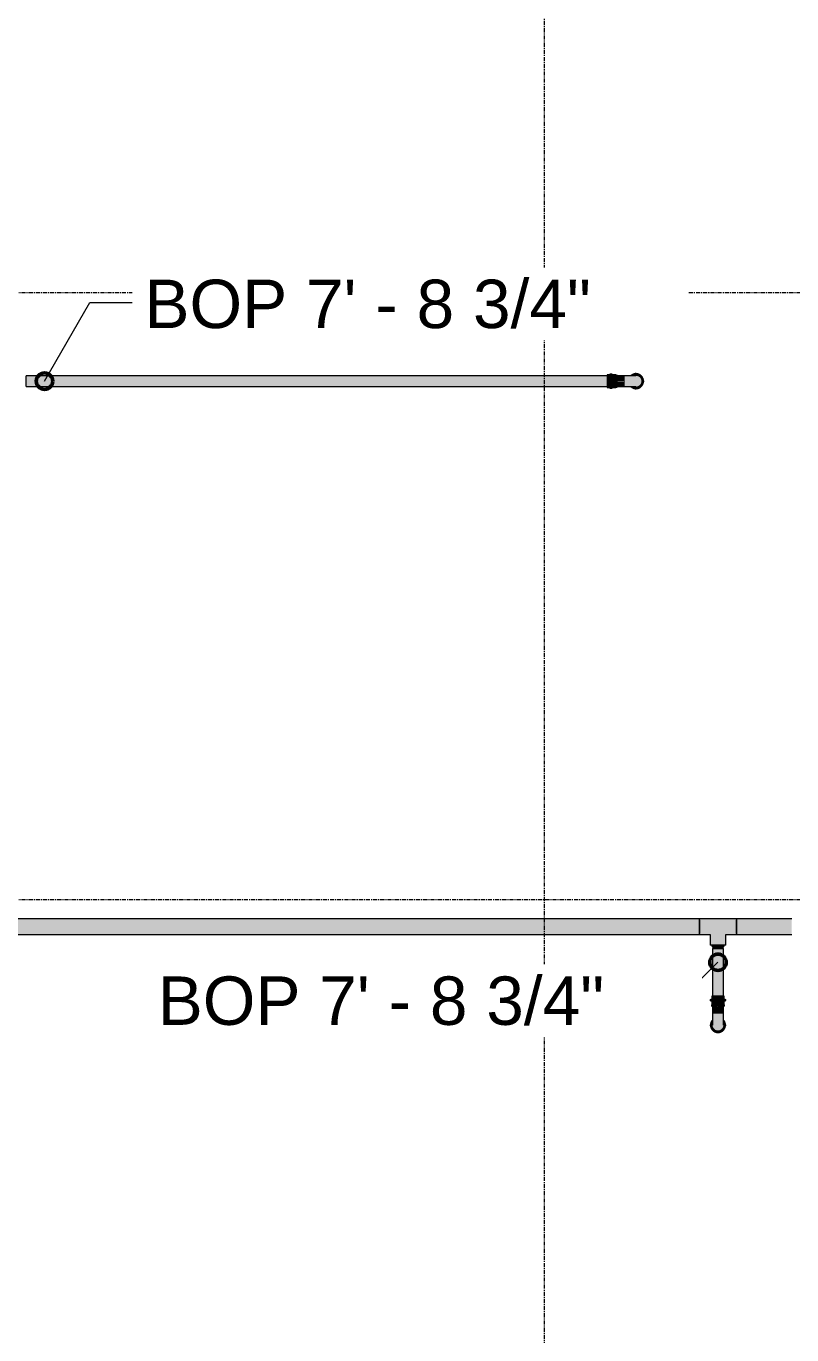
# Model space of a CAD drawing. Header units: inches. Extents: x -3679 to 241, y -496 to 1784.
# Drawn here: x -3004.2 to -2910.8, y 146 to 305.5 of the extents above; entities that cross this region are included whole.
import ezdxf

# ---------------------------------------------------------------- set-up
doc = ezdxf.new("R2010")
doc.units = ezdxf.units.IN
doc.header["$MEASUREMENT"] = 0
doc.linetypes.add('Grid Line', pattern=[0.875, 0.5, -0.125, 0.125, -0.125])
for name, color, linetype, lineweight in [('G-ANNO-DIMS', 251, 'Continuous', 9), ('P-PIPE', 1, 'Continuous', 9), ('P-PIPE-CNTR', 1, 'Continuous', 9), ('S-GRID', 8, 'Continuous', 9)]:
    doc.layers.add(name, color=color, linetype=linetype, lineweight=lineweight)
doc.styles.add('Arial_1', font='arial.ttf', dxfattribs={"height": 5.901198})

# ---------------------------------------------------------------- blocks, each defined once
blk = doc.blocks.new('Victaulic-VicPress316-Elbow 90-45deg Style P568_P571 - Standard-V31-LOWER PARKING')
at = {"layer": 'P-PIPE'}
for points in [[(-3300.48, 461.12), (-3300.48, 461.37), (-3300.5, 461.41), (-3300.56, 461.63), (-3300.58, 461.74), (-3300.49, 462.09), (-3300.36, 462.28), (-3300.17, 462.41), (-3300.11, 462.44), (-3299.93, 462.48), (-3299.85, 462.49), (-3299.82, 462.51), (-3299.82, 462.58), (-3300.15, 462.59), (-3300.44, 462.41), (-3300.57, 462.26), (-3300.67, 462.08), (-3300.68, 461.92), (-3300.73, 461.74), (-3300.71, 461.58), (-3300.67, 461.41), (-3300.57, 461.23), (-3300.48, 461.12)], [(-3299.16, 461.12), (-3299.06, 461.23), (-3298.97, 461.41), (-3298.96, 461.56), (-3298.91, 461.74), (-3298.92, 461.9), (-3298.97, 462.08), (-3299.06, 462.26), (-3299.2, 462.41), (-3299.49, 462.59), (-3299.65, 462.64), (-3299.82, 462.65), (-3299.82, 462.51), (-3299.77, 462.49), (-3299.64, 462.48), (-3299.45, 462.4), (-3299.28, 462.28), (-3299.14, 462.08), (-3299.07, 461.86), (-3299.05, 461.74), (-3299.16, 461.3), (-3299.16, 461.13)], [(-3300.48, 461.37), (-3300.46, 461.86), (-3300.4, 462.03), (-3300.34, 462.14), (-3300.28, 462.21), (-3300.21, 462.27), (-3300.11, 462.33), (-3299.97, 462.38), (-3299.93, 462.39), (-3299.82, 462.4), (-3299.82, 462.51), (-3299.86, 462.49), (-3299.98, 462.48), (-3300.17, 462.41), (-3300.36, 462.28), (-3300.49, 462.09), (-3300.54, 461.96), (-3300.58, 461.74), (-3300.54, 461.52), (-3300.49, 461.39)], [(-3300.15, 460.35), (-3299.82, 460.35), (-3299.82, 462.4), (-3299.93, 462.39), (-3300.04, 462.36), (-3300.15, 462.31), (-3300.24, 462.25), (-3300.32, 462.17), (-3300.4, 462.03), (-3300.44, 461.97), (-3300.47, 461.86), (-3300.48, 461.62), (-3300.47, 460.35), (-3300.24, 460.35)], [(-3299.16, 461.37), (-3299.13, 461.44), (-3299.1, 461.52), (-3299.05, 461.74), (-3299.1, 461.97), (-3299.14, 462.09), (-3299.31, 462.31), (-3299.46, 462.41), (-3299.5, 462.43), (-3299.65, 462.48), (-3299.78, 462.49), (-3299.82, 462.49), (-3299.82, 462.4), (-3299.66, 462.38), (-3299.52, 462.33), (-3299.42, 462.27), (-3299.35, 462.2), (-3299.28, 462.11), (-3299.22, 462.02), (-3299.18, 461.89), (-3299.17, 461.86), (-3299.16, 461.4)], [(-3299.31, 460.35), (-3299.16, 460.35), (-3299.17, 461.86), (-3299.21, 461.99), (-3299.25, 462.07), (-3299.31, 462.17), (-3299.42, 462.27), (-3299.5, 462.32), (-3299.59, 462.36), (-3299.7, 462.39), (-3299.82, 462.39), (-3299.82, 460.35), (-3299.39, 460.35)], [(-3299.98, 459.3), (-3299.82, 459.3), (-3299.83, 459.52), (-3299.99, 459.49), (-3300.17, 459.5), (-3300.25, 459.5), (-3300.29, 459.52), (-3300.41, 459.49), (-3300.46, 459.5), (-3300.48, 459.52), (-3300.54, 459.44), (-3300.57, 459.37), (-3300.57, 459.3), (-3300.06, 459.3)], [(-3300.45, 459.49), (-3300.33, 459.51), (-3300.28, 459.52), (-3300.25, 459.5), (-3300.05, 459.5), (-3299.98, 459.49), (-3299.82, 459.52), (-3299.82, 460.35), (-3300.48, 460.35), (-3300.46, 459.5), (-3300.45, 459.49)], [(-3299.24, 459.49), (-3299.17, 459.5), (-3299.16, 459.52), (-3299.17, 460.35), (-3299.82, 460.35), (-3299.8, 459.52), (-3299.64, 459.49), (-3299.46, 459.5), (-3299.39, 459.5), (-3299.34, 459.52), (-3299.25, 459.49)], [(-3299.62, 459.3), (-3299.05, 459.3), (-3299.06, 459.38), (-3299.16, 459.52), (-3299.2, 459.49), (-3299.29, 459.5), (-3299.36, 459.52), (-3299.39, 459.5), (-3299.59, 459.5), (-3299.7, 459.5), (-3299.82, 459.52), (-3299.82, 459.3), (-3299.65, 459.3)], [(-3300.53, 458.56), (-3299.82, 458.56), (-3299.82, 458.85), (-3300.58, 458.85), (-3300.68, 458.8), (-3300.73, 458.71), (-3300.67, 458.61), (-3300.58, 458.56), (-3300.53, 458.56)], [(-3300.44, 458.85), (-3299.82, 458.85), (-3299.82, 459.3), (-3300.58, 459.3), (-3300.57, 458.85), (-3300.47, 458.85)], [(-3300.58, 458.22), (-3299.82, 458.22), (-3299.82, 458.56), (-3300.58, 458.56)], [(-3299.19, 458.85), (-3299.05, 458.85), (-3299.06, 459.3), (-3299.82, 459.3), (-3299.82, 458.85), (-3299.22, 458.85)], [(-3299.35, 458.56), (-3299.05, 458.56), (-3298.95, 458.61), (-3298.91, 458.71), (-3298.97, 458.81), (-3299.05, 458.85), (-3299.82, 458.85), (-3299.82, 458.56), (-3299.37, 458.56)], [(-3299.22, 458.22), (-3299.05, 458.22), (-3299.06, 458.56), (-3299.82, 458.56), (-3299.82, 458.22), (-3299.28, 458.22)]]:
    blk.add_hatch(color=256, dxfattribs=at).paths.add_polyline_path(points, flags=0)
for p, q in [((-3300.48, 460.35), (-3300.48, 459.46)), ((-3299.16, 459.46), (-3299.16, 460.35)), ((-3300.58, 459.3), (-3300.58, 458.85)), ((-3299.82, 458.85), (-3300.58, 458.85)), ((-3300.58, 458.56), (-3300.58, 458.22)), ((-3299.82, 458.56), (-3300.58, 458.56)), ((-3300.58, 458.22), (-3299.82, 458.22)), ((-3299.05, 458.85), (-3299.82, 458.85)), ((-3299.05, 458.56), (-3299.82, 458.56)), ((-3299.82, 458.22), (-3299.05, 458.22)), ((-3299.05, 458.85), (-3299.05, 459.3)), ((-3299.05, 458.22), (-3299.05, 458.56))]:
    blk.add_line(p, q, dxfattribs=at)
at = {"layer": 'P-PIPE', "flags": 128}
for points in [[(-3299.82, 462.65), (-3299.85, 462.65), (-3299.89, 462.65), (-3299.93, 462.65), (-3299.96, 462.64), (-3300, 462.64), (-3300.03, 462.63), (-3300.07, 462.62), (-3300.1, 462.61), (-3300.14, 462.6), (-3300.17, 462.58), (-3300.21, 462.57), (-3300.24, 462.55), (-3300.27, 462.53), (-3300.3, 462.52), (-3300.33, 462.5), (-3300.36, 462.47), (-3300.39, 462.45), (-3300.42, 462.43), (-3300.45, 462.4), (-3300.47, 462.38), (-3300.5, 462.35), (-3300.52, 462.32), (-3300.54, 462.3), (-3300.56, 462.27), (-3300.58, 462.24), (-3300.6, 462.2), (-3300.62, 462.17), (-3300.64, 462.14), (-3300.65, 462.11), (-3300.67, 462.07), (-3300.68, 462.04), (-3300.69, 462), (-3300.7, 461.97), (-3300.71, 461.93), (-3300.72, 461.9), (-3300.72, 461.86), (-3300.73, 461.83), (-3300.73, 461.79), (-3300.73, 461.75), (-3300.73, 461.72), (-3300.73, 461.68), (-3300.72, 461.64), (-3300.72, 461.61), (-3300.71, 461.57), (-3300.71, 461.54), (-3300.7, 461.5), (-3300.69, 461.47), (-3300.67, 461.43), (-3300.66, 461.4), (-3300.65, 461.36), (-3300.63, 461.33), (-3300.61, 461.3), (-3300.6, 461.27), (-3300.58, 461.24), (-3300.55, 461.21), (-3300.53, 461.18), (-3300.51, 461.15), (-3300.49, 461.12)], [(-3299.16, 461.11), (-3299.14, 461.13), (-3299.11, 461.16), (-3299.09, 461.19), (-3299.07, 461.22), (-3299.05, 461.25), (-3299.03, 461.28), (-3299.01, 461.31), (-3299, 461.35), (-3298.98, 461.38), (-3298.97, 461.41), (-3298.96, 461.45), (-3298.94, 461.48), (-3298.93, 461.52), (-3298.93, 461.55), (-3298.92, 461.59), (-3298.91, 461.62), (-3298.91, 461.66), (-3298.91, 461.7), (-3298.91, 461.73), (-3298.91, 461.77), (-3298.91, 461.81), (-3298.91, 461.84), (-3298.92, 461.88), (-3298.92, 461.91), (-3298.93, 461.95), (-3298.94, 461.99), (-3298.95, 462.02), (-3298.96, 462.05), (-3298.97, 462.09), (-3298.99, 462.12), (-3299, 462.16), (-3299.02, 462.19), (-3299.04, 462.22), (-3299.06, 462.25), (-3299.08, 462.28), (-3299.1, 462.31), (-3299.13, 462.34), (-3299.15, 462.36), (-3299.18, 462.39), (-3299.2, 462.42), (-3299.23, 462.44), (-3299.26, 462.46), (-3299.29, 462.48), (-3299.32, 462.5), (-3299.35, 462.52), (-3299.38, 462.54), (-3299.41, 462.56), (-3299.44, 462.57), (-3299.48, 462.59), (-3299.51, 462.6), (-3299.55, 462.61), (-3299.58, 462.62), (-3299.62, 462.63), (-3299.65, 462.64), (-3299.69, 462.65), (-3299.73, 462.65), (-3299.76, 462.65), (-3299.8, 462.65), (-3299.82, 462.65)], [(-3299.82, 462.51), (-3299.85, 462.51), (-3299.88, 462.51), (-3299.91, 462.5), (-3299.94, 462.5), (-3299.97, 462.49), (-3300, 462.49), (-3300.03, 462.48), (-3300.06, 462.47), (-3300.09, 462.46), (-3300.12, 462.45), (-3300.14, 462.44), (-3300.17, 462.42), (-3300.2, 462.41), (-3300.22, 462.39), (-3300.25, 462.38), (-3300.28, 462.36), (-3300.3, 462.34), (-3300.32, 462.32), (-3300.35, 462.3), (-3300.37, 462.28), (-3300.39, 462.25), (-3300.41, 462.23), (-3300.43, 462.21), (-3300.45, 462.18), (-3300.46, 462.16), (-3300.48, 462.13), (-3300.49, 462.1), (-3300.51, 462.08), (-3300.52, 462.05), (-3300.53, 462.02), (-3300.54, 461.99), (-3300.55, 461.96), (-3300.56, 461.93), (-3300.57, 461.9), (-3300.57, 461.87), (-3300.58, 461.84), (-3300.58, 461.81), (-3300.58, 461.78), (-3300.58, 461.75), (-3300.58, 461.72), (-3300.58, 461.69), (-3300.58, 461.66), (-3300.58, 461.63), (-3300.57, 461.6), (-3300.56, 461.57), (-3300.56, 461.54), (-3300.55, 461.51), (-3300.54, 461.48), (-3300.53, 461.45), (-3300.51, 461.42), (-3300.5, 461.4), (-3300.49, 461.37), (-3300.48, 461.35)], [(-3300.48, 461.74), (-3300.48, 461.74), (-3300.48, 461.74), (-3300.48, 461.73), (-3300.48, 461.73), (-3300.48, 461.72), (-3300.48, 461.7), (-3300.48, 461.69), (-3300.48, 461.67), (-3300.48, 461.65), (-3300.48, 461.63), (-3300.48, 461.61), (-3300.48, 461.59), (-3300.48, 461.56), (-3300.48, 461.53), (-3300.48, 461.5), (-3300.48, 461.47), (-3300.48, 461.43), (-3300.48, 461.4), (-3300.48, 461.36), (-3300.48, 461.32), (-3300.48, 461.28), (-3300.48, 461.24), (-3300.48, 461.19), (-3300.48, 461.15), (-3300.48, 461.1), (-3300.48, 461.05), (-3300.48, 461.01), (-3300.48, 460.96), (-3300.48, 460.91), (-3300.48, 460.85), (-3300.48, 460.8), (-3300.48, 460.75), (-3300.48, 460.7), (-3300.48, 460.64), (-3300.48, 460.59), (-3300.48, 460.53), (-3300.48, 460.48), (-3300.48, 460.42), (-3300.48, 460.36), (-3300.48, 460.35)], [(-3299.16, 461.35), (-3299.14, 461.38), (-3299.13, 461.41), (-3299.11, 461.44), (-3299.1, 461.47), (-3299.09, 461.49), (-3299.08, 461.52), (-3299.08, 461.55), (-3299.07, 461.58), (-3299.06, 461.61), (-3299.06, 461.64), (-3299.05, 461.67), (-3299.05, 461.7), (-3299.05, 461.73), (-3299.05, 461.77), (-3299.05, 461.8), (-3299.06, 461.83), (-3299.06, 461.86), (-3299.06, 461.89), (-3299.07, 461.92), (-3299.08, 461.95), (-3299.09, 461.98), (-3299.1, 462.01), (-3299.11, 462.03), (-3299.12, 462.06), (-3299.13, 462.09), (-3299.15, 462.12), (-3299.16, 462.14), (-3299.18, 462.17), (-3299.2, 462.19), (-3299.22, 462.22), (-3299.24, 462.24), (-3299.26, 462.26), (-3299.28, 462.29), (-3299.3, 462.31), (-3299.32, 462.33), (-3299.35, 462.35), (-3299.37, 462.37), (-3299.4, 462.38), (-3299.42, 462.4), (-3299.45, 462.41), (-3299.48, 462.43), (-3299.5, 462.44), (-3299.53, 462.45), (-3299.56, 462.47), (-3299.59, 462.47), (-3299.62, 462.48), (-3299.65, 462.49), (-3299.68, 462.5), (-3299.71, 462.5), (-3299.74, 462.51), (-3299.77, 462.51), (-3299.8, 462.51), (-3299.82, 462.51)], [(-3299.16, 460.35), (-3299.16, 460.41), (-3299.16, 460.46), (-3299.16, 460.52), (-3299.16, 460.57), (-3299.16, 460.63), (-3299.16, 460.68), (-3299.16, 460.73), (-3299.16, 460.79), (-3299.16, 460.84), (-3299.16, 460.89), (-3299.16, 460.94), (-3299.16, 460.99), (-3299.16, 461.04), (-3299.16, 461.09), (-3299.16, 461.14), (-3299.16, 461.18), (-3299.16, 461.23), (-3299.16, 461.27), (-3299.16, 461.31), (-3299.16, 461.35), (-3299.16, 461.39), (-3299.16, 461.42), (-3299.16, 461.46), (-3299.16, 461.49), (-3299.16, 461.52), (-3299.16, 461.55), (-3299.16, 461.58), (-3299.16, 461.6), (-3299.16, 461.63), (-3299.16, 461.65), (-3299.16, 461.67), (-3299.16, 461.68), (-3299.16, 461.7), (-3299.16, 461.71), (-3299.16, 461.72), (-3299.16, 461.73), (-3299.16, 461.74), (-3299.16, 461.74), (-3299.16, 461.74), (-3299.16, 461.74)], [(-3300.58, 459.3), (-3300.58, 459.31), (-3300.58, 459.33), (-3300.58, 459.34), (-3300.58, 459.35), (-3300.58, 459.36), (-3300.58, 459.37), (-3300.57, 459.38), (-3300.57, 459.39), (-3300.57, 459.4), (-3300.56, 459.41), (-3300.56, 459.42), (-3300.55, 459.43), (-3300.55, 459.44), (-3300.54, 459.45), (-3300.54, 459.46), (-3300.53, 459.47), (-3300.52, 459.48), (-3300.52, 459.48), (-3300.51, 459.49), (-3300.5, 459.5), (-3300.49, 459.51), (-3300.49, 459.51), (-3300.48, 459.52), (-3300.48, 459.52)], [(-3299.16, 459.52), (-3299.15, 459.52), (-3299.14, 459.51), (-3299.14, 459.5), (-3299.13, 459.49), (-3299.12, 459.48), (-3299.11, 459.48), (-3299.11, 459.47), (-3299.1, 459.46), (-3299.09, 459.45), (-3299.09, 459.44), (-3299.08, 459.43), (-3299.08, 459.42), (-3299.07, 459.41), (-3299.07, 459.4), (-3299.07, 459.39), (-3299.06, 459.38), (-3299.06, 459.37), (-3299.06, 459.36), (-3299.05, 459.35), (-3299.05, 459.34), (-3299.05, 459.33), (-3299.05, 459.32), (-3299.05, 459.31), (-3299.05, 459.3)], [(-3300.58, 458.56), (-3300.59, 458.56), (-3300.6, 458.56), (-3300.6, 458.56), (-3300.61, 458.56), (-3300.61, 458.56), (-3300.62, 458.57), (-3300.62, 458.57), (-3300.63, 458.57), (-3300.64, 458.57), (-3300.64, 458.57), (-3300.65, 458.58), (-3300.65, 458.58), (-3300.66, 458.58), (-3300.66, 458.58), (-3300.67, 458.59), (-3300.67, 458.59), (-3300.68, 458.59), (-3300.68, 458.6), (-3300.68, 458.6), (-3300.69, 458.61), (-3300.69, 458.61), (-3300.7, 458.61), (-3300.7, 458.62), (-3300.7, 458.62), (-3300.71, 458.63), (-3300.71, 458.63), (-3300.71, 458.64), (-3300.72, 458.64), (-3300.72, 458.65), (-3300.72, 458.65), (-3300.72, 458.66), (-3300.72, 458.67), (-3300.73, 458.67), (-3300.73, 458.68), (-3300.73, 458.68), (-3300.73, 458.69), (-3300.73, 458.69), (-3300.73, 458.7), (-3300.73, 458.71), (-3300.73, 458.71), (-3300.73, 458.72), (-3300.73, 458.72), (-3300.73, 458.73), (-3300.73, 458.73), (-3300.73, 458.74), (-3300.72, 458.75), (-3300.72, 458.75), (-3300.72, 458.76), (-3300.72, 458.76), (-3300.72, 458.77), (-3300.71, 458.77), (-3300.71, 458.78), (-3300.71, 458.78), (-3300.71, 458.79), (-3300.7, 458.79), (-3300.7, 458.8), (-3300.69, 458.8), (-3300.69, 458.81), (-3300.69, 458.81), (-3300.68, 458.81), (-3300.68, 458.82), (-3300.67, 458.82), (-3300.67, 458.83), (-3300.66, 458.83), (-3300.66, 458.83), (-3300.65, 458.83), (-3300.65, 458.84), (-3300.64, 458.84), (-3300.64, 458.84), (-3300.63, 458.84), (-3300.63, 458.85), (-3300.62, 458.85), (-3300.62, 458.85), (-3300.61, 458.85), (-3300.6, 458.85), (-3300.6, 458.85), (-3300.59, 458.85), (-3300.59, 458.85), (-3300.58, 458.85)], [(-3299.82, 458.85), (-3299.85, 458.85), (-3299.88, 458.85), (-3299.91, 458.85), (-3299.94, 458.85), (-3299.97, 458.85), (-3300, 458.85), (-3300.03, 458.85), (-3300.06, 458.85), (-3300.09, 458.85), (-3300.12, 458.85), (-3300.14, 458.85), (-3300.17, 458.85), (-3300.2, 458.85), (-3300.22, 458.85), (-3300.25, 458.85), (-3300.28, 458.85), (-3300.3, 458.85), (-3300.32, 458.85), (-3300.35, 458.85), (-3300.37, 458.85), (-3300.39, 458.85), (-3300.41, 458.85), (-3300.43, 458.85), (-3300.45, 458.85), (-3300.46, 458.85), (-3300.48, 458.85), (-3300.49, 458.85), (-3300.51, 458.85), (-3300.52, 458.85), (-3300.53, 458.85), (-3300.54, 458.85), (-3300.55, 458.85), (-3300.56, 458.85), (-3300.57, 458.85), (-3300.57, 458.85), (-3300.58, 458.85), (-3300.58, 458.85), (-3300.58, 458.85), (-3300.58, 458.85), (-3300.58, 458.85)], [(-3300.58, 458.85), (-3300.58, 458.85), (-3300.58, 458.85), (-3300.58, 458.85), (-3300.57, 458.85), (-3300.57, 458.85), (-3300.56, 458.85), (-3300.55, 458.85), (-3300.55, 458.85)], [(-3300.54, 458.56), (-3300.55, 458.56), (-3300.56, 458.56), (-3300.57, 458.56), (-3300.57, 458.56), (-3300.58, 458.56), (-3300.58, 458.56), (-3300.58, 458.56), (-3300.58, 458.56), (-3300.58, 458.56)], [(-3300.58, 458.56), (-3300.58, 458.56), (-3300.58, 458.56), (-3300.58, 458.56), (-3300.57, 458.56), (-3300.57, 458.56), (-3300.56, 458.56), (-3300.55, 458.56), (-3300.55, 458.56), (-3300.53, 458.56), (-3300.52, 458.56), (-3300.51, 458.56), (-3300.5, 458.56), (-3300.48, 458.56), (-3300.47, 458.56), (-3300.45, 458.56), (-3300.43, 458.56), (-3300.41, 458.56), (-3300.39, 458.56), (-3300.37, 458.56), (-3300.35, 458.56), (-3300.33, 458.56), (-3300.31, 458.56), (-3300.28, 458.56), (-3300.26, 458.56), (-3300.23, 458.56), (-3300.21, 458.56), (-3300.18, 458.56), (-3300.15, 458.56), (-3300.12, 458.56), (-3300.1, 458.56), (-3300.07, 458.56), (-3300.04, 458.56), (-3300.01, 458.56), (-3299.98, 458.56), (-3299.95, 458.56), (-3299.92, 458.56), (-3299.89, 458.56), (-3299.86, 458.56), (-3299.83, 458.56), (-3299.82, 458.56)], [(-3299.05, 458.85), (-3299.05, 458.85), (-3299.05, 458.85), (-3299.06, 458.85), (-3299.06, 458.85), (-3299.07, 458.85), (-3299.07, 458.85), (-3299.08, 458.85), (-3299.09, 458.85), (-3299.1, 458.85), (-3299.11, 458.85), (-3299.12, 458.85), (-3299.14, 458.85), (-3299.15, 458.85), (-3299.17, 458.85), (-3299.18, 458.85), (-3299.2, 458.85), (-3299.22, 458.85), (-3299.24, 458.85), (-3299.26, 458.85), (-3299.28, 458.85), (-3299.31, 458.85), (-3299.33, 458.85), (-3299.35, 458.85), (-3299.38, 458.85), (-3299.4, 458.85), (-3299.43, 458.85), (-3299.46, 458.85), (-3299.48, 458.85), (-3299.51, 458.85), (-3299.54, 458.85), (-3299.57, 458.85), (-3299.6, 458.85), (-3299.63, 458.85), (-3299.66, 458.85), (-3299.69, 458.85), (-3299.72, 458.85), (-3299.75, 458.85), (-3299.78, 458.85), (-3299.81, 458.85), (-3299.82, 458.85)], [(-3299.82, 458.56), (-3299.79, 458.56), (-3299.76, 458.56), (-3299.73, 458.56), (-3299.7, 458.56), (-3299.67, 458.56), (-3299.64, 458.56), (-3299.61, 458.56), (-3299.58, 458.56), (-3299.55, 458.56), (-3299.52, 458.56), (-3299.49, 458.56), (-3299.46, 458.56), (-3299.44, 458.56), (-3299.41, 458.56), (-3299.38, 458.56), (-3299.36, 458.56), (-3299.34, 458.56), (-3299.31, 458.56), (-3299.29, 458.56), (-3299.27, 458.56), (-3299.25, 458.56), (-3299.23, 458.56), (-3299.21, 458.56), (-3299.19, 458.56), (-3299.17, 458.56), (-3299.16, 458.56), (-3299.14, 458.56), (-3299.13, 458.56), (-3299.11, 458.56), (-3299.1, 458.56), (-3299.09, 458.56), (-3299.08, 458.56), (-3299.08, 458.56), (-3299.07, 458.56), (-3299.06, 458.56), (-3299.06, 458.56), (-3299.05, 458.56), (-3299.05, 458.56), (-3299.05, 458.56), (-3299.05, 458.56)], [(-3299.09, 458.85), (-3299.08, 458.85), (-3299.08, 458.85), (-3299.07, 458.85), (-3299.06, 458.85), (-3299.06, 458.85), (-3299.05, 458.85), (-3299.05, 458.85), (-3299.05, 458.85), (-3299.05, 458.85)], [(-3299.05, 458.56), (-3299.05, 458.56), (-3299.05, 458.56), (-3299.06, 458.56), (-3299.06, 458.56), (-3299.07, 458.56), (-3299.07, 458.56), (-3299.08, 458.56), (-3299.09, 458.56)], [(-3299.05, 458.85), (-3299.05, 458.85), (-3299.04, 458.85), (-3299.03, 458.85), (-3299.03, 458.85), (-3299.02, 458.85), (-3299.02, 458.85), (-3299.01, 458.85), (-3299.01, 458.84), (-3299, 458.84), (-3298.99, 458.84), (-3298.99, 458.84), (-3298.98, 458.84), (-3298.98, 458.83), (-3298.97, 458.83), (-3298.97, 458.83), (-3298.96, 458.82), (-3298.96, 458.82), (-3298.96, 458.82), (-3298.95, 458.81), (-3298.95, 458.81), (-3298.94, 458.8), (-3298.94, 458.8), (-3298.94, 458.79), (-3298.93, 458.79), (-3298.93, 458.79), (-3298.93, 458.78), (-3298.92, 458.78), (-3298.92, 458.77), (-3298.92, 458.76), (-3298.92, 458.76), (-3298.91, 458.75), (-3298.91, 458.75), (-3298.91, 458.74), (-3298.91, 458.74), (-3298.91, 458.73), (-3298.91, 458.73), (-3298.91, 458.72), (-3298.91, 458.71), (-3298.91, 458.71), (-3298.91, 458.7), (-3298.91, 458.7), (-3298.91, 458.69), (-3298.91, 458.69), (-3298.91, 458.68), (-3298.91, 458.67), (-3298.91, 458.67), (-3298.91, 458.66), (-3298.91, 458.66), (-3298.92, 458.65), (-3298.92, 458.65), (-3298.92, 458.64), (-3298.92, 458.64), (-3298.93, 458.63), (-3298.93, 458.63), (-3298.93, 458.62), (-3298.94, 458.62), (-3298.94, 458.61), (-3298.94, 458.61), (-3298.95, 458.6), (-3298.95, 458.6), (-3298.96, 458.6), (-3298.96, 458.59), (-3298.97, 458.59), (-3298.97, 458.59), (-3298.98, 458.58), (-3298.98, 458.58), (-3298.99, 458.58), (-3298.99, 458.57), (-3299, 458.57), (-3299, 458.57), (-3299.01, 458.57), (-3299.01, 458.57), (-3299.02, 458.56), (-3299.02, 458.56), (-3299.03, 458.56), (-3299.04, 458.56), (-3299.04, 458.56), (-3299.05, 458.56), (-3299.05, 458.56)]]:
    blk.add_lwpolyline(points, dxfattribs=at)

msp = doc.modelspace()

# ---------------------------------------------------------------- hatches: boundary and pattern name
at = {"layer": 'P-PIPE'}
for points in [[(-2933.34, 262.23), (-2933.34, 262.89), (-3004.17, 262.88), (-3004.17, 262.23), (-2939.7, 262.23)], [(-2933.34, 261.57), (-2933.34, 262.23), (-3004.17, 262.23), (-3004.17, 261.57), (-2939.7, 261.57)], [(-2922.06, 195.74), (-2922.06, 196.69), (-3085.57, 196.69), (-3085.57, 195.74), (-2931.28, 195.74)], [(-2917.57, 194.79), (-2917.57, 196.69), (-2922.06, 196.69), (-2922.06, 194.79), (-2920.77, 194.79), (-2919.82, 195.74), (-2918.87, 194.79)], [(-2917.57, 195.74), (-2910.82, 195.74), (-2910.82, 196.69), (-2917.57, 196.69), (-2917.57, 195.99)], [(-3066, 194.79), (-2922.06, 194.79), (-2922.06, 195.74), (-3085.57, 195.74), (-3085.57, 194.79), (-3082.85, 194.79)], [(-2910.82, 194.79), (-2910.82, 195.74), (-2917.57, 195.74), (-2917.57, 194.79), (-2914.44, 194.79)], [(-2919.26, 193.09), (-2919.01, 193.5), (-2920.63, 193.5), (-2920.38, 193.09), (-2919.3, 193.09)], [(-2920.28, 187.26), (-2919.82, 187.26), (-2919.82, 193.09), (-2920.48, 193.09), (-2920.47, 187.26), (-2920.29, 187.26)], [(-2919.35, 187.26), (-2919.16, 187.26), (-2919.16, 193.09), (-2919.82, 193.09), (-2919.82, 187.26), (-2919.39, 187.26)]]:
    msp.add_hatch(color=256, dxfattribs=at).paths.add_polyline_path(points, flags=0)
h = msp.add_hatch(color=256, dxfattribs=at)
h.paths.add_polyline_path([(-2918.9, 193.5), (-2918.87, 193.5), (-2918.87, 194.79), (-2918.9, 194.82), (-2918.9, 193.5)], flags=0)
h.paths.add_polyline_path([(-2920.73, 194.83), (-2920.77, 194.79), (-2920.77, 193.5), (-2920.73, 193.5), (-2920.73, 194.82)], flags=0)
h.paths.add_polyline_path([(-2919.63, 193.5), (-2918.9, 193.5), (-2918.9, 194.83), (-2919.82, 195.74), (-2920.73, 194.83), (-2920.73, 193.5), (-2919.82, 193.5)], flags=0)

# ---------------------------------------------------------------- linework, layer by layer
at = {"layer": 'G-ANNO-DIMS'}
for p, q in [((-3001.93, 262.23), (-2996.4, 271.8)), ((-2996.4, 271.8), (-2991.25, 271.8)), ((-2919.82, 191.4), (-2924.36, 186.87)), ((-2924.36, 186.87), (-2932.57, 186.87))]:
    msp.add_line(p, q, dxfattribs=at)
at = {"layer": 'G-ANNO-DIMS', "lineweight": 50}
for centre in [(-3001.93, 262.23), (-2919.82, 191.4)]:
    msp.add_circle(centre, 1, dxfattribs=at)
at = {"layer": 'P-PIPE'}
for p, q in [((-2933.34, 262.89), (-3004.17, 262.89)), ((-3004.17, 262.06), (-3004.17, 262.23)), ((-3004.17, 261.9), (-3004.17, 262.06)), ((-3004.17, 261.76), (-3004.17, 261.9)), ((-3004.17, 261.66), (-3004.17, 261.76)), ((-3004.17, 261.59), (-3004.17, 261.66)), ((-3004.17, 261.57), (-3004.17, 261.59)), ((-3004.17, 261.57), (-2933.34, 261.57)), ((-2922.06, 196.69), (-3085.57, 196.69)), ((-2917.57, 196.69), (-2922.06, 196.69)), ((-2922.06, 194.79), (-2922.06, 196.69)), ((-2922.06, 196.57), (-2922.06, 196.42)), ((-2922.06, 196.41), (-2922.06, 196.22)), ((-2922.06, 196.22), (-2922.06, 195.99)), ((-2910.82, 196.69), (-2917.57, 196.69)), ((-2917.57, 196.69), (-2917.57, 194.79)), ((-2917.57, 196.42), (-2917.57, 196.57)), ((-2917.57, 196.22), (-2917.57, 196.41)), ((-2917.57, 195.99), (-2917.57, 196.22)), ((-3085.57, 194.79), (-2922.06, 194.79)), ((-2922.06, 195.99), (-2922.06, 195.5)), ((-2922.06, 195.5), (-2922.06, 195.27)), ((-2922.06, 195.27), (-2922.06, 195.07)), ((-2922.06, 195.07), (-2922.06, 194.92)), ((-2922.06, 194.79), (-2920.77, 194.79)), ((-2920.77, 194.79), (-2920.77, 193.5)), ((-2918.87, 194.79), (-2917.57, 194.79)), ((-2918.87, 193.5), (-2918.87, 194.79)), ((-2917.57, 195.5), (-2917.57, 195.99)), ((-2917.57, 195.27), (-2917.57, 195.5)), ((-2917.57, 195.07), (-2917.57, 195.27)), ((-2917.57, 194.92), (-2917.57, 195.07)), ((-2917.57, 194.79), (-2910.82, 194.79)), ((-2918.87, 193.5), (-2920.77, 193.5)), ((-2920.63, 193.5), (-2920.38, 193.09)), ((-2920.48, 193.09), (-2920.48, 187.26)), ((-2920.48, 193.09), (-2919.16, 193.09)), ((-2919.26, 193.09), (-2919.01, 193.5)), ((-2919.16, 187.26), (-2919.16, 193.09))]:
    msp.add_line(p, q, dxfattribs=at)
at = {"layer": 'P-PIPE', "flags": 128}
msp.add_lwpolyline([(-3004.17, 262.23), (-3004.17, 262.4), (-3004.17, 262.56), (-3004.17, 262.69), (-3004.17, 262.8), (-3004.17, 262.86), (-3004.17, 262.89)], dxfattribs=at)
at = {"layer": 'P-PIPE-CNTR'}
for p, q in [((-2929.82, 262.96), (-2929.82, 263.23)), ((-2929.08, 262.23), (-2928.82, 262.23)), ((-2929.82, 261.23), (-2929.82, 261.49)), ((-2920.82, 183.74), (-2920.55, 183.74)), ((-2919.08, 183.74), (-2918.82, 183.74)), ((-2919.82, 182.74), (-2919.82, 183.01))]:
    msp.add_line(p, q, dxfattribs=at)
at = {"layer": 'S-GRID', "linetype": 'Grid Line'}
for p, q in [((-2941, 1771.74), (-2941, -484.26)), ((228, 273), (-3666.39, 273)), ((228, 199), (-3666.39, 199))]:
    msp.add_line(p, q, dxfattribs=at)

# ---------------------------------------------------------------- block references
at = {"layer": 'P-PIPE'}
for p, rotation in [((-3391.56, -3037.59), 270), ((-6219.64, 645.49), 180)]:
    msp.add_blockref('Victaulic-VicPress316-Elbow 90-45deg Style P568_P571 - Standard-V31-LOWER PARKING', p, dxfattribs=dict(at, rotation=rotation))

# ---------------------------------------------------------------- next in the draw order: texts
at = {"layer": 'G-ANNO-DIMS', "char_height": 5.9012, "width": 64.872, "attachment_point": 1, "line_spacing_factor": 0.938532, "style": 'Arial_1', "bg_fill": 3, "box_fill_scale": 1.25, "bg_fill_color": 0, "bg_fill_transparency": 0}
for insert in [(-2989.75, 274.6), (-2988.13, 189.67)]:
    msp.add_mtext('BOP 7\' - 8 3/4"', dxfattribs=dict(at, insert=insert))

doc.saveas('drawing.dxf')
